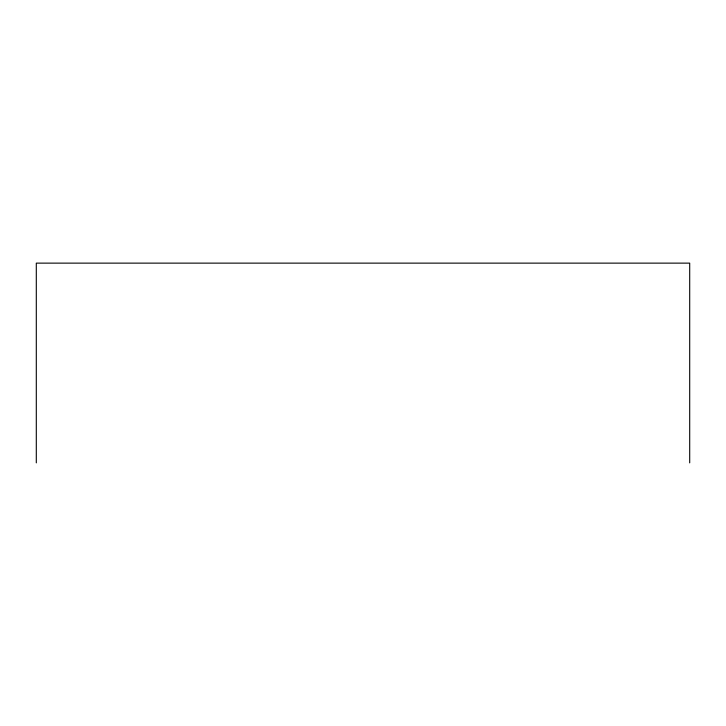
<?xml version="1.0" encoding="UTF-8"?>
<svg xmlns="http://www.w3.org/2000/svg" width="726" height="726" viewBox="0 0 726 726"><rect width="100%" height="100%" fill="white"/><g stroke="black" fill="none" stroke-linecap="round" stroke-linejoin="round"><path stroke-width="1.09" d="M689.7 462.87L689.7 263.13L36.3 263.13L36.3 462.87"/></g></svg>
